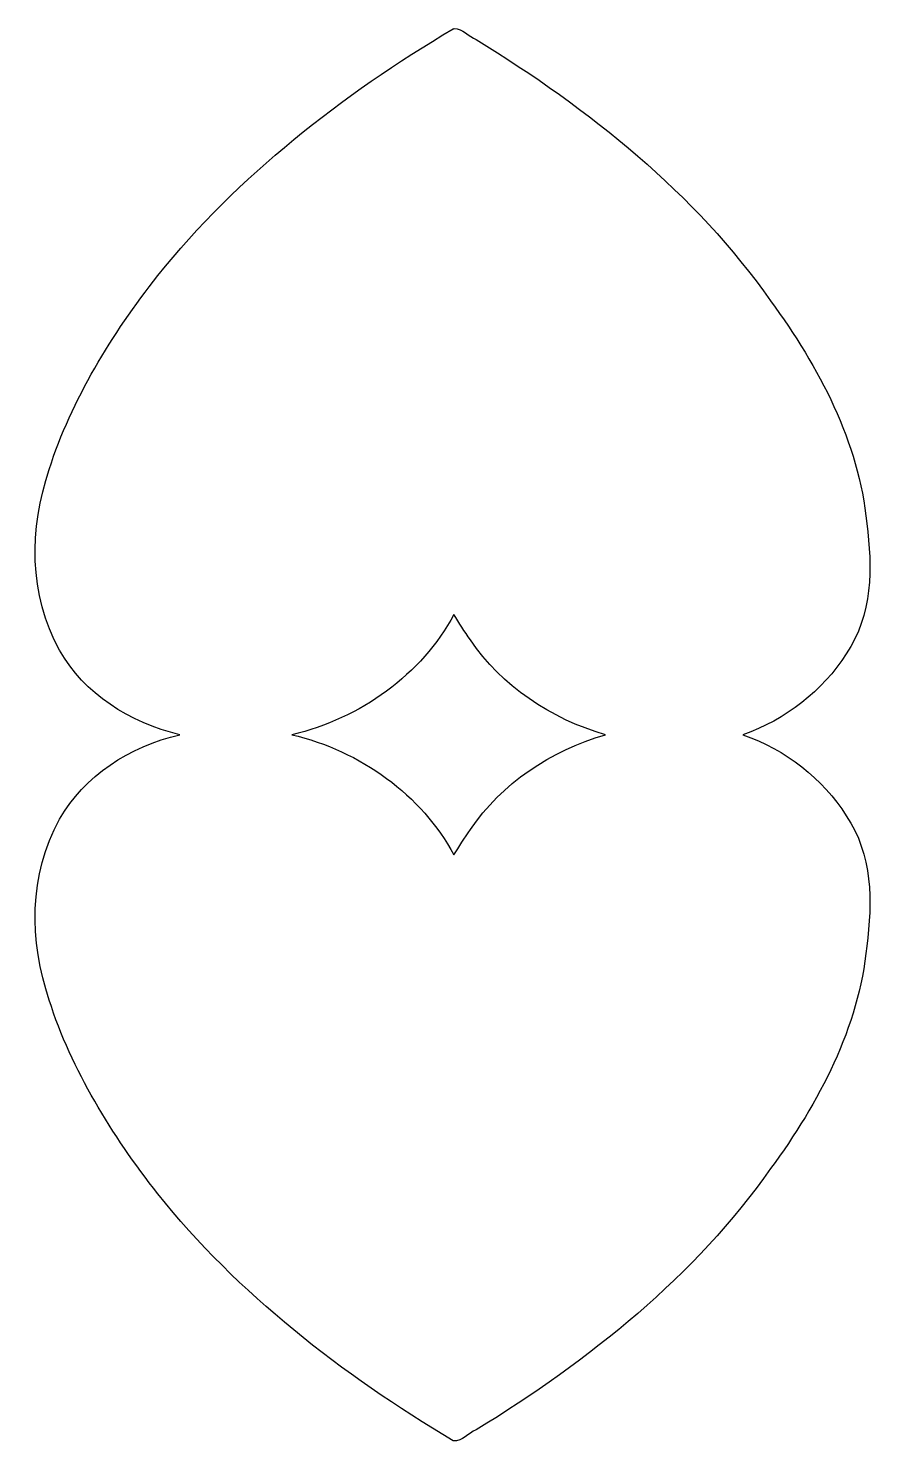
# Model space of a CAD drawing. Header units: centimetres. Extents: x -8.3 to 6.7, y -11.4 to 13.6.
import ezdxf

# ---------------------------------------------------------------- set-up
doc = ezdxf.new("R2010")
doc.units = ezdxf.units.CM
doc.header["$MEASUREMENT"] = 0
doc.layers.add('Layer 1', color=7, linetype='Continuous')

msp = doc.modelspace()

# ---------------------------------------------------------------- linework, layer by layer
at = {"layer": 'Layer 1', "color": 20}
for points, knots in [([(-0.72034, 13.56464), (-0.7254, 13.5644), (-0.7301, 13.56401), (-0.73529, 13.56346), (-0.73529, 13.56346), (-2.70863, 12.38834), (-4.54734, 10.96163), (-5.96247, 9.19368), (-5.96247, 9.19368), (-6.77645, 8.15075), (-7.48455, 7.00974), (-7.88467, 5.76239), (-7.88467, 5.76239), (-8.23204, 4.72616), (-8.25418, 3.54014), (-7.69967, 2.56395), (-7.69967, 2.56395), (-7.27028, 1.79247), (-6.45745, 1.27766), (-5.57504, 1.06697), (-5.57504, 1.06697), (-6.45745, 0.85628), (-7.27028, 0.34147), (-7.69967, -0.43001), (-7.69967, -0.43001), (-8.25417, -1.4062), (-8.23203, -2.59281), (-7.88467, -3.62904), (-7.88467, -3.62904), (-7.48455, -4.87639), (-6.77645, -6.01681), (-5.96247, -7.05974), (-5.96247, -7.05974), (-4.54734, -8.8277), (-2.70864, -10.25441), (-0.73529, -11.42952), (-0.73529, -11.42952), (-0.56937, -11.44725), (-0.4703, -11.29319), (-0.32917, -11.23745), (-0.32917, -11.23745), (1.67654, -10.00889), (3.54811, -8.51191), (4.87932, -6.61295), (4.87932, -6.61295), (5.73972, -5.44223), (6.44258, -4.11313), (6.58102, -2.67341), (6.58102, -2.67341), (6.68634, -1.89558), (6.6808, -1.04569), (6.21788, -0.36618), (6.21788, -0.36618), (5.80554, 0.28719), (5.14447, 0.80401), (4.38849, 1.06697), (4.38849, 1.06697), (5.14445, 1.32994), (5.80555, 1.84676), (6.21788, 2.50012), (6.21788, 2.50012), (6.6808, 3.17962), (6.68634, 4.02952), (6.58102, 4.80735), (6.58102, 4.80735), (6.44258, 6.24707), (5.73972, 7.57618), (4.87932, 8.74689), (4.87932, 8.74689), (3.54811, 10.64584), (1.67653, 12.14223), (-0.32917, 13.37079), (-0.32917, 13.37079), (-0.46589, 13.42479), (-0.56353, 13.57165), (-0.72034, 13.56463), (-0.72034, 13.56463), (-0.72034, 13.56463), (-0.72034, 13.56464), (-0.72034, 13.56464)], [0, 0, 0, 0, 0.04761905, 0.04761905, 0.04761905, 0.04761905, 0.0952381, 0.0952381, 0.0952381, 0.0952381, 0.14285714, 0.14285714, 0.14285714, 0.14285714, 0.19047619, 0.19047619, 0.19047619, 0.19047619, 0.23809524, 0.23809524, 0.23809524, 0.23809524, 0.28571429, 0.28571429, 0.28571429, 0.28571429, 0.33333333, 0.33333333, 0.33333333, 0.33333333, 0.38095238, 0.38095238, 0.38095238, 0.38095238, 0.42857143, 0.42857143, 0.42857143, 0.42857143, 0.47619048, 0.47619048, 0.47619048, 0.47619048, 0.52380952, 0.52380952, 0.52380952, 0.52380952, 0.57142857, 0.57142857, 0.57142857, 0.57142857, 0.61904762, 0.61904762, 0.61904762, 0.61904762, 0.66666667, 0.66666667, 0.66666667, 0.66666667, 0.71428571, 0.71428571, 0.71428571, 0.71428571, 0.76190476, 0.76190476, 0.76190476, 0.76190476, 0.80952381, 0.80952381, 0.80952381, 0.80952381, 0.85714286, 0.85714286, 0.85714286, 0.85714286, 0.9047619, 0.9047619, 0.9047619, 0.9047619, 1, 1, 1, 1]), ([(-0.72283, 3.19571), (-0.63328, 3.04941), (-0.53665, 2.88901), (-0.4307, 2.74656), (-0.4307, 2.74656), (0.1156, 1.93005), (0.9884, 1.34786), (1.95865, 1.06696), (1.95865, 1.06696), (0.98839, 0.78607), (0.1156, 0.20387), (-0.4307, -0.61264), (-0.4307, -0.61264), (-0.53665, -0.75509), (-0.63328, -0.91549), (-0.72283, -1.06179), (-0.72283, -1.06179), (-1.29129, -0.00136), (-2.37675, 0.78369), (-3.58993, 1.06696), (-3.58993, 1.06696), (-2.37675, 1.35023), (-1.29129, 2.13528), (-0.72283, 3.19571)], [0, 0, 0, 0, 0.14285714, 0.14285714, 0.14285714, 0.14285714, 0.28571429, 0.28571429, 0.28571429, 0.28571429, 0.42857143, 0.42857143, 0.42857143, 0.42857143, 0.57142857, 0.57142857, 0.57142857, 0.57142857, 0.71428571, 0.71428571, 0.71428571, 0.71428571, 1, 1, 1, 1])]:
    msp.add_open_spline(points, degree=3, knots=knots, dxfattribs=at)

doc.saveas('drawing.dxf')
